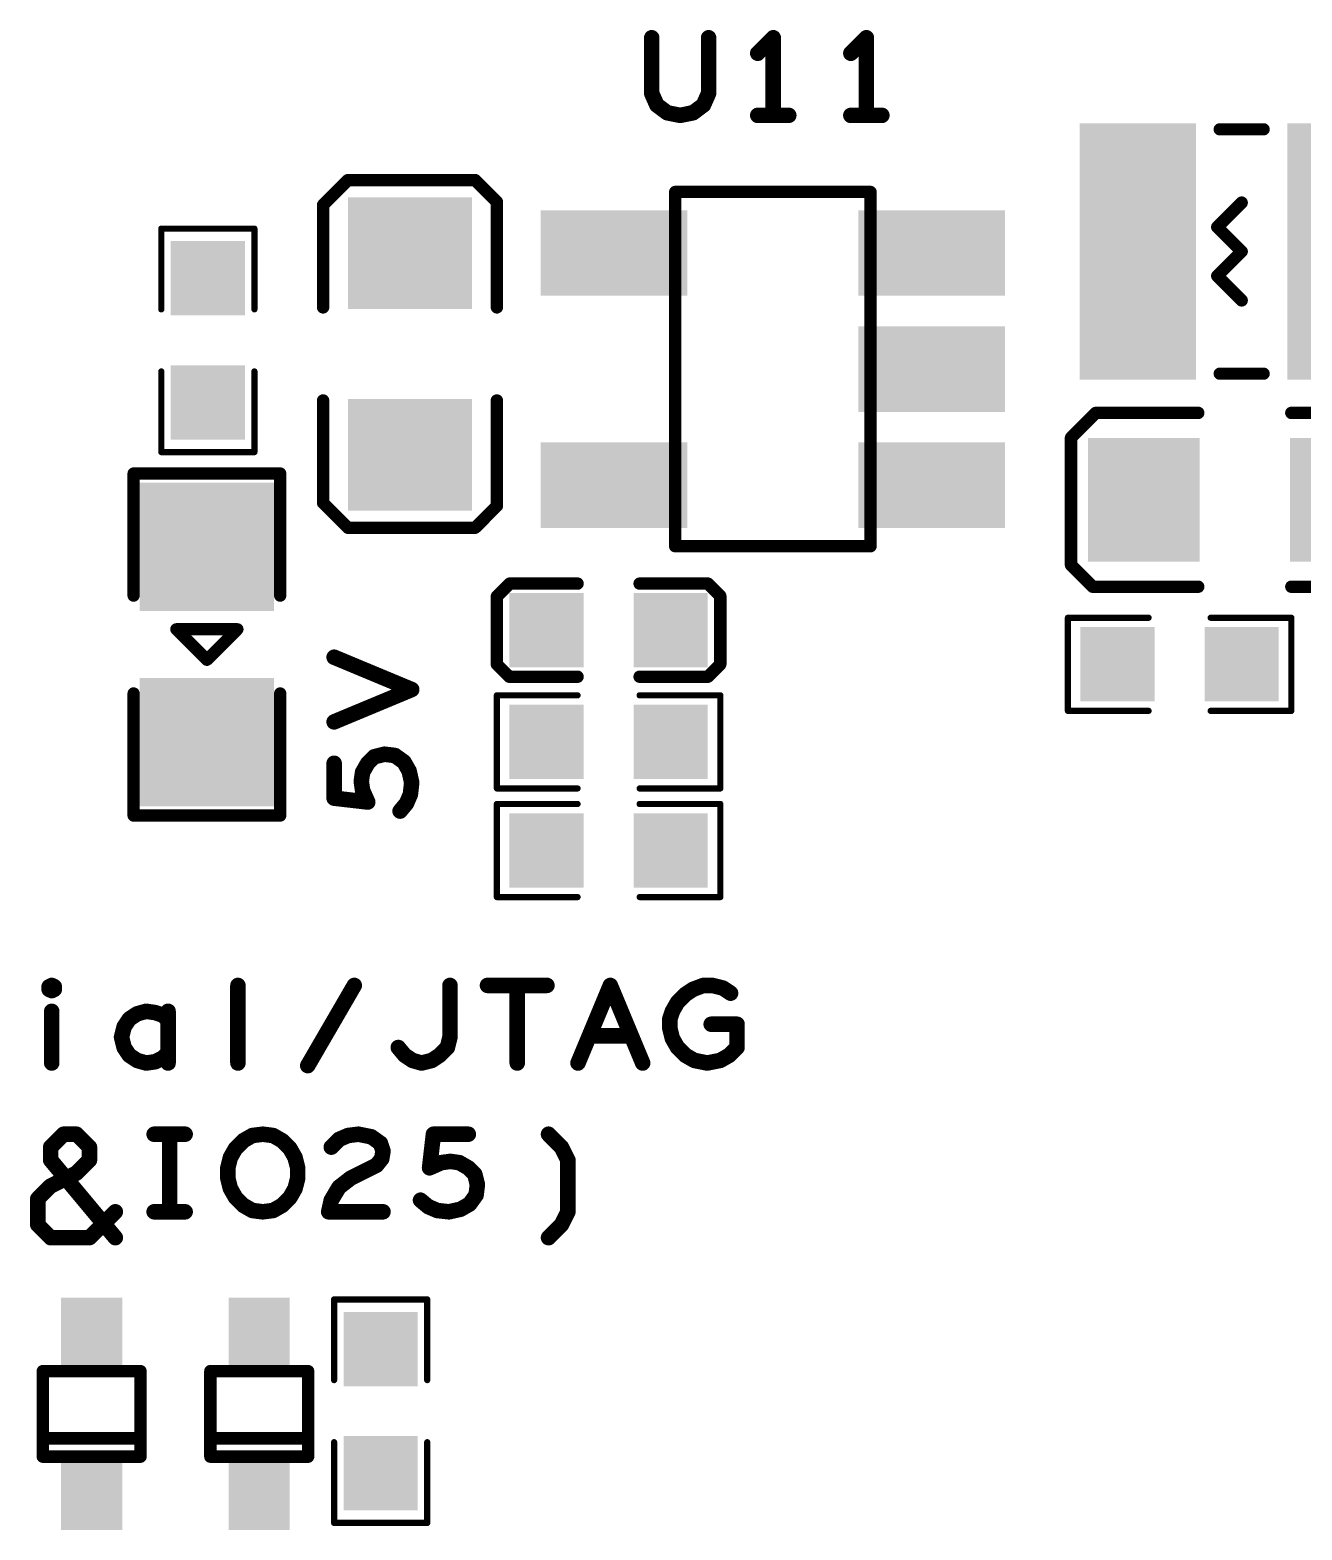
# Model space of a CAD drawing. Extents: x -11 to 101, y 2 to 100.
# Drawn here: x 40.77 to 51.18, y 18.53 to 30.81 of the extents above; entities that cross this region are included whole.
import ezdxf

# ---------------------------------------------------------------- set-up
doc = ezdxf.new("R2010")
doc.units = 0
doc.layers.get('0').update_dxf_attribs({"linetype": 'CONTINUOUS'})
doc.layers.add('SILK_TOP_ART', color=251, linetype='CONTINUOUS')
doc.layers.add('SOLDER_TOP_ART', color=18, linetype='CONTINUOUS')

# ---------------------------------------------------------------- blocks, each defined once
blk = doc.blocks.new('ROUND_309')
at = {"const_width": 0.05}
blk.add_lwpolyline([(-0.025, 0, 1), (0.025, 0, 1)], format="xyb", close=True, dxfattribs=at)
blk = doc.blocks.new('ROUND_219')
at = {"const_width": 0.0508}
blk.add_lwpolyline([(-0.0254, 0, 1), (0.0254, 0, 1)], format="xyb", close=True, dxfattribs=at)
blk = doc.blocks.new('ROUND_165')
at = {"const_width": 0.0635}
blk.add_lwpolyline([(-0.03175, 0, 1), (0.03175, 0, 1)], format="xyb", close=True, dxfattribs=at)
blk = doc.blocks.new('ROUND_321')
at = {"const_width": 0.0254}
blk.add_lwpolyline([(-0.0127, 0, 1), (0.0127, 0, 1)], format="xyb", close=True, dxfattribs=at)
blk = doc.blocks.new('RECTANGLE_356')
blk.add_solid([(0.475, 1.05), (0.475, -1.05), (-0.475, 1.05), (-0.475, -1.05)])
blk = doc.blocks.new('RECTANGLE_363')
blk.add_solid([(0.55, 0.525), (0.55, -0.525), (-0.55, 0.525), (-0.55, -0.525)])
blk = doc.blocks.new('SQUARE_333')
blk.add_solid([(0.304, 0.304), (0.304, -0.304), (-0.304, 0.304), (-0.304, -0.304)])
blk = doc.blocks.new('RECTANGLE_332')
blk.add_solid([(0.4564, 0.5072), (0.4564, -0.5072), (-0.4564, 0.5072), (-0.4564, -0.5072)])
blk = doc.blocks.new('RECTANGLE_331')
blk.add_solid([(0.5072, 0.4564), (0.5072, -0.4564), (-0.5072, 0.4564), (-0.5072, -0.4564)])
blk = doc.blocks.new('RECTANGLE_352')
blk.add_solid([(0.6, 0.35), (0.6, -0.35), (-0.6, 0.35), (-0.6, -0.35)])
blk = doc.blocks.new('RECTANGLE_374')
blk.add_solid([(0.25, 0.29), (0.25, -0.29), (-0.25, 0.29), (-0.25, -0.29)])

msp = doc.modelspace()

# ---------------------------------------------------------------- linework, layer by layer
at = {"layer": 'SILK_TOP_ART'}
for points, const_width in [([(45.8555, 30.7467), (45.8555, 30.2916)], 0.127), ([(46.3211, 30.2916), (46.3211, 30.7467)], 0.127), ([(46.8503, 30.7467), (46.7233, 30.6197)], 0.127), ([(46.8503, 30.1117), (46.8503, 30.7467)], 0.127), ([(47.6123, 30.7467), (47.4853, 30.6197)], 0.127), ([(47.6123, 30.1117), (47.6123, 30.7467)], 0.127), ([(45.8555, 30.2916), (45.8978, 30.1963)], 0.127), ([(46.2788, 30.1963), (46.3211, 30.2916)], 0.127), ([(45.8978, 30.1963), (45.9825, 30.1329)], 0.127), ([(46.1941, 30.1329), (46.2788, 30.1963)], 0.127), ([(45.9825, 30.1329), (46.0883, 30.1117)], 0.127), ([(46.0883, 30.1117), (46.1941, 30.1329)], 0.127), ([(46.7233, 30.1117), (46.9773, 30.1117)], 0.127), ([(47.4853, 30.1117), (47.7393, 30.1117)], 0.127), ([(50.5042, 29.9974), (50.8642, 29.9974)], 0.1), ([(43.369, 29.5816), (43.1658, 29.3784)], 0.1016), ([(44.4104, 29.5816), (43.369, 29.5816)], 0.1016), ([(44.5882, 29.4038), (44.4104, 29.5816)], 0.1016), ([(46.0471, 26.5852), (46.0471, 29.4852)], 0.1), ([(46.0471, 29.4852), (47.6471, 29.4852)], 0.1), ([(47.6471, 29.4852), (47.6471, 26.5852)], 0.1), ([(43.1658, 29.3784), (43.1658, 28.5402)], 0.1016), ([(44.5882, 28.5402), (44.5882, 29.4038)], 0.1016), ([(50.6842, 29.3974), (50.4843, 29.1973)], 0.1016), ([(50.4843, 29.1973), (50.6842, 28.9974)], 0.1016), ([(41.8418, 29.1846), (42.6038, 29.1846)], 0.0508), ([(41.8418, 28.5242), (41.8418, 29.1846)], 0.0508), ([(42.6038, 29.1846), (42.6038, 28.5242)], 0.0508), ([(50.6842, 28.9974), (50.4843, 28.7975)], 0.1016), ([(50.4843, 28.7975), (50.6842, 28.5974)], 0.1016), ([(41.8418, 28.0162), (41.8418, 27.3558)], 0.0508), ([(42.6038, 27.3558), (42.6038, 28.0162)], 0.0508), ([(50.5042, 27.9974), (50.8642, 27.9974)], 0.1), ([(43.1658, 26.94), (43.1658, 27.7782)], 0.1016), ([(44.5882, 27.7782), (44.5882, 26.9146)], 0.1016), ([(49.2872, 27.4734), (49.4904, 27.6766)], 0.1016), ([(49.4904, 27.6766), (50.3286, 27.6766)], 0.1016), ([(51.9288, 27.6766), (51.0906, 27.6766)], 0.1016), ([(49.2872, 26.432), (49.2872, 27.4734)], 0.1016), ([(41.8418, 27.3558), (42.6038, 27.3558)], 0.0508), ([(41.6148, 26.181), (41.6148, 27.181)], 0.1), ([(41.6148, 27.181), (42.8148, 27.181)], 0.1), ([(42.8148, 27.181), (42.8148, 26.181)], 0.1), ([(43.369, 26.7368), (43.1658, 26.94)], 0.1016), ([(44.5882, 26.9146), (44.4104, 26.7368)], 0.1016), ([(44.4104, 26.7368), (43.369, 26.7368)], 0.1016), ([(47.6471, 26.5852), (46.0471, 26.5852)], 0.1), ([(49.465, 26.2542), (49.2872, 26.432)], 0.1016), ([(44.5882, 26.1747), (44.6931, 26.2796)], 0.1016), ([(44.6931, 26.2796), (45.2486, 26.2796)], 0.1016), ([(46.3154, 26.2796), (45.7566, 26.2796)], 0.1016), ([(46.417, 26.178), (46.3154, 26.2796)], 0.1016), ([(50.3286, 26.2542), (49.465, 26.2542)], 0.1016), ([(51.0906, 26.2542), (51.9542, 26.2542)], 0.1016), ([(44.5882, 25.6189), (44.5882, 26.1747)], 0.1016), ([(46.417, 25.6192), (46.417, 26.178)], 0.1016), ([(49.2618, 26.0002), (49.9222, 26.0002)], 0.0508), ([(49.2618, 25.2382), (49.2618, 26.0002)], 0.0508), ([(51.0906, 26.0002), (50.4302, 26.0002)], 0.0508), ([(51.0906, 25.2382), (51.0906, 26.0002)], 0.0508), ([(41.9648, 25.906), (42.4648, 25.906)], 0.1), ([(42.2148, 25.656), (41.9648, 25.906)], 0.1), ([(42.4648, 25.906), (42.2148, 25.656)], 0.1), ([(43.8912, 25.4127), (43.2562, 25.6773)], 0.127), ([(44.6898, 25.5176), (44.5882, 25.6189)], 0.1016), ([(46.3154, 25.5176), (46.417, 25.6192)], 0.1016), ([(45.2486, 25.5176), (44.6898, 25.5176)], 0.1016), ([(45.7566, 25.5176), (46.3154, 25.5176)], 0.1016), ([(41.6148, 25.381), (41.6148, 24.381)], 0.1), ([(42.8148, 24.381), (42.8148, 25.381)], 0.1), ([(43.2562, 25.1481), (43.8912, 25.4127)], 0.127), ([(44.5882, 25.3652), (45.2486, 25.3652)], 0.0508), ([(44.5882, 24.6032), (44.5882, 25.3652)], 0.0508), ([(46.417, 25.3652), (45.7566, 25.3652)], 0.0508), ([(46.417, 24.6032), (46.417, 25.3652)], 0.0508), ([(49.9222, 25.2382), (49.2618, 25.2382)], 0.0508), ([(50.4302, 25.2382), (51.0906, 25.2382)], 0.0508), ([(43.5843, 24.8624), (43.5314, 24.8094)], 0.127), ([(43.669, 24.8835), (43.5843, 24.8624)], 0.127), ([(43.7536, 24.873), (43.669, 24.8835)], 0.127), ([(43.8277, 24.82), (43.7536, 24.873)], 0.127), ([(43.2562, 24.5237), (43.2562, 24.8094)], 0.127), ([(43.489, 24.7354), (43.4785, 24.6613)], 0.127), ([(43.5314, 24.8094), (43.489, 24.7354)], 0.127), ([(43.87, 24.746), (43.8277, 24.82)], 0.127), ([(43.8912, 24.6507), (43.87, 24.746)], 0.127), ([(43.4785, 24.6613), (43.489, 24.5872)], 0.127), ([(43.8806, 24.5554), (43.8912, 24.6507)], 0.127), ([(43.5314, 24.492), (43.2562, 24.5237)], 0.127), ([(43.489, 24.5872), (43.5314, 24.492)], 0.127), ([(43.8489, 24.4814), (43.8806, 24.5554)], 0.127), ([(45.2486, 24.6032), (44.5882, 24.6032)], 0.0508), ([(45.7566, 24.6032), (46.417, 24.6032)], 0.0508), ([(41.6148, 24.381), (42.8148, 24.381)], 0.1), ([(43.796, 24.4179), (43.8489, 24.4814)], 0.127), ([(44.5882, 24.4762), (44.5882, 23.7142)], 0.0508), ([(45.2486, 24.4762), (44.5882, 24.4762)], 0.0508), ([(45.7566, 24.4762), (46.417, 24.4762)], 0.0508), ([(46.417, 24.4762), (46.417, 23.7142)], 0.0508), ([(44.5882, 23.7142), (45.2486, 23.7142)], 0.0508), ([(46.417, 23.7142), (45.7566, 23.7142)], 0.0508), ([(40.9236, 22.9806), (40.9448, 22.9912)], 0.127), ([(40.9236, 22.9594), (40.9236, 22.9806)], 0.127), ([(40.9448, 22.9489), (40.9236, 22.9594)], 0.127), ([(40.9448, 22.9912), (40.966, 22.9806)], 0.127), ([(40.966, 22.9594), (40.9448, 22.9489)], 0.127), ([(40.966, 22.9806), (40.966, 22.9594)], 0.127), ([(42.4688, 22.3562), (42.4688, 22.9912)], 0.127), ([(43.0403, 22.335), (43.4213, 22.9912)], 0.127), ([(44.2045, 22.5679), (44.2045, 22.9912)], 0.127), ([(44.5114, 22.9912), (44.9982, 22.9912)], 0.127), ([(44.7548, 22.9912), (44.7548, 22.3562)], 0.127), ([(45.2522, 22.3562), (45.5168, 22.9912)], 0.127), ([(45.5168, 22.9912), (45.7814, 22.3562)], 0.127), ([(46.0671, 22.8536), (46.1306, 22.9171)], 0.127), ([(46.1306, 22.9171), (46.1941, 22.9594)], 0.127), ([(46.1941, 22.9594), (46.2788, 22.9912)], 0.127), ([(46.2788, 22.9912), (46.3529, 22.9912)], 0.127), ([(46.3529, 22.9912), (46.4375, 22.97)], 0.127), ([(46.4375, 22.97), (46.5011, 22.9277)], 0.127), ([(40.9448, 22.7795), (40.9448, 22.3562)], 0.127), ([(41.7174, 22.7795), (41.6433, 22.7584)], 0.127), ([(41.7915, 22.7689), (41.7174, 22.7795)], 0.127), ([(41.8973, 22.3562), (41.8973, 22.7795)], 0.127), ([(46.0036, 22.716), (46.0248, 22.7795)], 0.127), ([(46.0248, 22.7795), (46.0671, 22.8536)], 0.127), ([(41.5375, 22.6525), (41.5163, 22.5679)], 0.127), ([(41.5798, 22.716), (41.5375, 22.6525)], 0.127), ([(41.6433, 22.7584), (41.5798, 22.716)], 0.127), ([(41.855, 22.7478), (41.7915, 22.7689)], 0.127), ([(41.8973, 22.7055), (41.855, 22.7478)], 0.127), ([(46.0036, 22.6419), (46.0036, 22.716)], 0.127), ([(46.3423, 22.6737), (46.554, 22.6737)], 0.127), ([(46.554, 22.6737), (46.554, 22.4832)], 0.127), ([(41.5163, 22.5679), (41.5375, 22.4832)], 0.127), ([(44.1833, 22.4832), (44.2045, 22.5679)], 0.127), ([(45.6861, 22.5784), (45.3475, 22.5784)], 0.127), ([(46.0248, 22.5573), (46.0036, 22.6419)], 0.127), ([(46.0671, 22.4832), (46.0248, 22.5573)], 0.127), ([(41.5375, 22.4832), (41.5798, 22.4197)], 0.127), ([(41.5798, 22.4197), (41.6433, 22.3774)], 0.127), ([(41.855, 22.3985), (41.8973, 22.4408)], 0.127), ([(43.7811, 22.4832), (43.8341, 22.4197)], 0.127), ([(43.8341, 22.4197), (43.8975, 22.3774)], 0.127), ([(44.0563, 22.3774), (44.1198, 22.4197)], 0.127), ([(44.1198, 22.4197), (44.1833, 22.4832)], 0.127), ([(46.1306, 22.4197), (46.0671, 22.4832)], 0.127), ([(46.2047, 22.3774), (46.1306, 22.4197)], 0.127), ([(46.4905, 22.4197), (46.4164, 22.3774)], 0.127), ([(46.554, 22.4832), (46.4905, 22.4197)], 0.127), ([(41.6433, 22.3774), (41.7174, 22.3562)], 0.127), ([(41.7174, 22.3562), (41.7915, 22.3668)], 0.127), ([(41.7915, 22.3668), (41.855, 22.3985)], 0.127), ([(43.8975, 22.3774), (43.9716, 22.3562)], 0.127), ([(43.9716, 22.3562), (44.0563, 22.3774)], 0.127), ([(46.3106, 22.3562), (46.2047, 22.3774)], 0.127), ([(46.4164, 22.3774), (46.3106, 22.3562)], 0.127), ([(40.9363, 21.6678), (41.0422, 21.7736)], 0.127), ([(40.9363, 21.5619), (40.9363, 21.6678)], 0.127), ([(41.0422, 21.7736), (41.148, 21.7736)], 0.127), ([(41.148, 21.7736), (41.2538, 21.6678)], 0.127), ([(41.2538, 21.6678), (41.2538, 21.5619)], 0.127), ([(41.783, 21.7736), (42.037, 21.7736)], 0.127), ([(41.91, 21.7736), (41.91, 21.1386)], 0.127), ([(42.4497, 21.6572), (42.5133, 21.7207)], 0.127), ([(42.5133, 21.7207), (42.5873, 21.763)], 0.127), ([(42.5873, 21.763), (42.672, 21.7736)], 0.127), ([(42.672, 21.7736), (42.7567, 21.763)], 0.127), ([(42.7567, 21.763), (42.8307, 21.7207)], 0.127), ([(42.8307, 21.7207), (42.8943, 21.6572)], 0.127), ([(43.2329, 21.6678), (43.2964, 21.7313)], 0.127), ([(43.2964, 21.7313), (43.3705, 21.763)], 0.127), ([(43.3705, 21.763), (43.4552, 21.7736)], 0.127), ([(43.4552, 21.7736), (43.561, 21.7524)], 0.127), ([(43.561, 21.7524), (43.6351, 21.6995)], 0.127), ([(43.6351, 21.6995), (43.6563, 21.636)], 0.127), ([(44.0373, 21.4984), (44.069, 21.7736)], 0.127), ([(44.069, 21.7736), (44.3547, 21.7736)], 0.127), ([(45.1167, 21.6678), (45.0109, 21.7736)], 0.127), ([(45.1697, 21.5619), (45.1167, 21.6678)], 0.127), ([(41.4655, 20.9269), (40.9363, 21.5619)], 0.127), ([(41.2538, 21.5619), (41.148, 21.4561)], 0.127), ([(42.3862, 21.4984), (42.4074, 21.5831)], 0.127), ([(42.4074, 21.5831), (42.4497, 21.6572)], 0.127), ([(42.8943, 21.6572), (42.9366, 21.5831)], 0.127), ([(42.9366, 21.5831), (42.9578, 21.4984)], 0.127), ([(43.6457, 21.5725), (43.6033, 21.5196)], 0.127), ([(43.6563, 21.636), (43.6457, 21.5725)], 0.127), ([(44.2066, 21.5513), (44.1325, 21.5408)], 0.127), ([(44.2807, 21.5408), (44.2066, 21.5513)], 0.127), ([(45.1697, 21.1386), (45.1697, 21.5619)], 0.127), ([(41.148, 21.4561), (40.9363, 21.3503)], 0.127), ([(42.3862, 21.4138), (42.3862, 21.4984)], 0.127), ([(42.9578, 21.4984), (42.9578, 21.4138)], 0.127), ([(43.6033, 21.5196), (43.3917, 21.4138)], 0.127), ([(44.1325, 21.5408), (44.0373, 21.4984)], 0.127), ([(44.3547, 21.4984), (44.2807, 21.5408)], 0.127), ([(44.4077, 21.4455), (44.3547, 21.4984)], 0.127), ([(44.4288, 21.3608), (44.4077, 21.4455)], 0.127), ([(40.9363, 21.3503), (40.8305, 21.2444)], 0.127), ([(42.4074, 21.3291), (42.3862, 21.4138)], 0.127), ([(42.4497, 21.255), (42.4074, 21.3291)], 0.127), ([(42.9366, 21.3291), (42.8943, 21.255)], 0.127), ([(42.9578, 21.4138), (42.9366, 21.3291)], 0.127), ([(43.2964, 21.3397), (43.2329, 21.2338)], 0.127), ([(43.3917, 21.4138), (43.2964, 21.3397)], 0.127), ([(44.4183, 21.2762), (44.4288, 21.3608)], 0.127), ([(40.8305, 21.2444), (40.8305, 21.0328)], 0.127), ([(42.5133, 21.1915), (42.4497, 21.255)], 0.127), ([(42.5873, 21.1492), (42.5133, 21.1915)], 0.127), ([(42.8307, 21.1915), (42.7567, 21.1492)], 0.127), ([(42.8943, 21.255), (42.8307, 21.1915)], 0.127), ([(43.2329, 21.2338), (43.2117, 21.1386)], 0.127), ([(43.9632, 21.2338), (44.0267, 21.1809)], 0.127), ([(44.0267, 21.1809), (44.1007, 21.1492)], 0.127), ([(44.2913, 21.1598), (44.3653, 21.2021)], 0.127), ([(44.3653, 21.2021), (44.4183, 21.2762)], 0.127), ([(41.2538, 20.9269), (41.4655, 21.1386)], 0.127), ([(41.783, 21.1386), (42.037, 21.1386)], 0.127), ([(42.672, 21.1386), (42.5873, 21.1492)], 0.127), ([(42.7567, 21.1492), (42.672, 21.1386)], 0.127), ([(43.2117, 21.1386), (43.6563, 21.1386)], 0.127), ([(44.1007, 21.1492), (44.196, 21.1386)], 0.127), ([(44.196, 21.1386), (44.2913, 21.1598)], 0.127), ([(45.1167, 21.0328), (45.1697, 21.1386)], 0.127), ([(40.8305, 21.0328), (40.9363, 20.9269)], 0.127), ([(45.0109, 20.9269), (45.1167, 21.0328)], 0.127), ([(40.9363, 20.9269), (41.2538, 20.9269)], 0.127), ([(43.2562, 20.4216), (43.2562, 19.7612)], 0.0508), ([(44.0182, 20.4216), (43.2562, 20.4216)], 0.0508), ([(44.0182, 19.7612), (44.0182, 20.4216)], 0.0508), ([(40.8716, 19.1346), (40.8716, 19.8346)], 0.1016), ([(40.8716, 19.8346), (41.6716, 19.8346)], 0.1016), ([(41.6716, 19.8346), (41.6716, 19.1346)], 0.1016), ([(42.2432, 19.1346), (42.2432, 19.8346)], 0.1016), ([(42.2432, 19.8346), (43.0432, 19.8346)], 0.1016), ([(43.0432, 19.8346), (43.0432, 19.1346)], 0.1016), ([(41.6716, 19.2846), (40.8716, 19.2846)], 0.1016), ([(43.0432, 19.2846), (42.2432, 19.2846)], 0.1016), ([(43.2562, 18.5928), (43.2562, 19.2532)], 0.0508), ([(44.0182, 19.2532), (44.0182, 18.5928)], 0.0508), ([(41.6716, 19.1346), (40.8716, 19.1346)], 0.1016), ([(43.0432, 19.1346), (42.2432, 19.1346)], 0.1016), ([(44.0182, 18.5928), (43.2562, 18.5928)], 0.0508)]:
    msp.add_lwpolyline(points, dxfattribs=dict(at, const_width=const_width))

# ---------------------------------------------------------------- block references
for name, p in [('ROUND_165', (45.8555, 30.7467)), ('ROUND_165', (46.3211, 30.7467)), ('ROUND_165', (46.8503, 30.7467)), ('ROUND_165', (47.6123, 30.7467)), ('ROUND_165', (46.7233, 30.6197)), ('ROUND_165', (47.4853, 30.6197)), ('ROUND_165', (45.8555, 30.2916)), ('ROUND_165', (46.3211, 30.2916)), ('ROUND_165', (45.8978, 30.1963)), ('ROUND_165', (46.2788, 30.1963)), ('ROUND_165', (45.9825, 30.1329)), ('ROUND_165', (46.0883, 30.1117)), ('ROUND_165', (46.1941, 30.1329)), ('ROUND_165', (46.7233, 30.1117)), ('ROUND_165', (46.8503, 30.1117)), ('ROUND_165', (46.9773, 30.1117)), ('ROUND_165', (47.4853, 30.1117)), ('ROUND_165', (47.6123, 30.1117)), ('ROUND_165', (47.7393, 30.1117)), ('ROUND_309', (50.5042, 29.9974)), ('ROUND_309', (50.8642, 29.9974)), ('ROUND_219', (43.369, 29.5816)), ('ROUND_219', (43.369, 29.5816)), ('ROUND_219', (44.4104, 29.5816)), ('ROUND_219', (44.4104, 29.5816)), ('ROUND_309', (46.0471, 29.4852)), ('ROUND_309', (47.6471, 29.4852)), ('ROUND_309', (47.6471, 29.4852)), ('ROUND_219', (43.1658, 29.3784)), ('ROUND_219', (43.1658, 29.3784)), ('ROUND_219', (44.5882, 29.4038)), ('ROUND_219', (44.5882, 29.4038)), ('ROUND_219', (50.6842, 29.3974)), ('ROUND_219', (50.4843, 29.1973)), ('ROUND_219', (50.4843, 29.1973)), ('ROUND_321', (41.8418, 29.1846)), ('ROUND_321', (41.8418, 29.1846)), ('ROUND_321', (42.6038, 29.1846)), ('ROUND_321', (42.6038, 29.1846)), ('ROUND_219', (50.6842, 28.9974)), ('ROUND_219', (50.6842, 28.9974)), ('ROUND_219', (50.4843, 28.7975)), ('ROUND_219', (50.4843, 28.7975)), ('ROUND_219', (50.6842, 28.5974)), ('ROUND_321', (41.8418, 28.5242)), ('ROUND_321', (42.6038, 28.5242)), ('ROUND_219', (43.1658, 28.5402)), ('ROUND_219', (44.5882, 28.5402)), ('ROUND_321', (41.8418, 28.0162)), ('ROUND_321', (42.6038, 28.0162)), ('ROUND_309', (50.5042, 27.9974)), ('ROUND_309', (50.8642, 27.9974)), ('ROUND_219', (43.1658, 27.7782)), ('ROUND_219', (44.5882, 27.7782)), ('ROUND_219', (49.4904, 27.6766)), ('ROUND_219', (49.4904, 27.6766)), ('ROUND_219', (50.3286, 27.6766)), ('ROUND_219', (51.0906, 27.6766)), ('ROUND_219', (49.2872, 27.4734)), ('ROUND_219', (49.2872, 27.4734)), ('ROUND_321', (41.8418, 27.3558)), ('ROUND_321', (41.8418, 27.3558)), ('ROUND_321', (42.6038, 27.3558)), ('ROUND_321', (42.6038, 27.3558)), ('ROUND_309', (41.6148, 27.181)), ('ROUND_309', (42.8148, 27.181)), ('ROUND_219', (43.1658, 26.94)), ('ROUND_219', (43.1658, 26.94)), ('ROUND_219', (44.5882, 26.9146)), ('ROUND_219', (44.5882, 26.9146)), ('ROUND_219', (43.369, 26.7368)), ('ROUND_219', (43.369, 26.7368)), ('ROUND_219', (44.4104, 26.7368)), ('ROUND_219', (44.4104, 26.7368)), ('ROUND_309', (46.0471, 26.5852)), ('ROUND_309', (47.6471, 26.5852)), ('ROUND_219', (49.2872, 26.432)), ('ROUND_219', (49.2872, 26.432)), ('ROUND_219', (44.6931, 26.2796)), ('ROUND_219', (44.6931, 26.2796)), ('ROUND_219', (45.2486, 26.2796)), ('ROUND_219', (45.7566, 26.2796)), ('ROUND_219', (46.3154, 26.2796)), ('ROUND_219', (46.3154, 26.2796)), ('ROUND_219', (49.465, 26.2542)), ('ROUND_219', (49.465, 26.2542)), ('ROUND_219', (50.3286, 26.2542)), ('ROUND_219', (51.0906, 26.2542)), ('ROUND_309', (41.6148, 26.181)), ('ROUND_309', (42.8148, 26.181)), ('ROUND_219', (44.5882, 26.1747)), ('ROUND_219', (44.5882, 26.1747)), ('ROUND_219', (46.417, 26.178)), ('ROUND_219', (46.417, 26.178)), ('ROUND_321', (49.2618, 26.0002)), ('ROUND_321', (49.2618, 26.0002)), ('ROUND_321', (49.9222, 26.0002)), ('ROUND_321', (50.4302, 26.0002)), ('ROUND_321', (51.0906, 26.0002)), ('ROUND_321', (51.0906, 26.0002)), ('ROUND_309', (41.9648, 25.906)), ('ROUND_309', (41.9648, 25.906)), ('ROUND_309', (42.4648, 25.906)), ('ROUND_309', (42.2148, 25.656)), ('ROUND_165', (43.2562, 25.6773)), ('ROUND_219', (44.5882, 25.6189)), ('ROUND_219', (44.5882, 25.6189)), ('ROUND_219', (46.417, 25.6192)), ('ROUND_219', (46.417, 25.6192)), ('ROUND_219', (44.6898, 25.5176)), ('ROUND_219', (44.6898, 25.5176)), ('ROUND_219', (45.2486, 25.5176)), ('ROUND_219', (45.7566, 25.5176)), ('ROUND_219', (46.3154, 25.5176)), ('ROUND_219', (46.3154, 25.5176)), ('ROUND_309', (41.6148, 25.381)), ('ROUND_309', (42.8148, 25.381)), ('ROUND_165', (43.8912, 25.4127)), ('ROUND_321', (44.5882, 25.3652)), ('ROUND_321', (44.5882, 25.3652)), ('ROUND_321', (45.2486, 25.3652)), ('ROUND_321', (45.7566, 25.3652)), ('ROUND_321', (46.417, 25.3652)), ('ROUND_321', (46.417, 25.3652)), ('ROUND_165', (43.2562, 25.1481)), ('ROUND_321', (49.2618, 25.2382)), ('ROUND_321', (49.2618, 25.2382)), ('ROUND_321', (49.9222, 25.2382)), ('ROUND_321', (50.4302, 25.2382)), ('ROUND_321', (51.0906, 25.2382)), ('ROUND_321', (51.0906, 25.2382)), ('ROUND_165', (43.5843, 24.8624)), ('ROUND_165', (43.669, 24.8835)), ('ROUND_165', (43.7536, 24.873)), ('ROUND_165', (43.2562, 24.8094)), ('ROUND_165', (43.489, 24.7354)), ('ROUND_165', (43.5314, 24.8094)), ('ROUND_165', (43.8277, 24.82)), ('ROUND_165', (43.87, 24.746)), ('ROUND_165', (43.4785, 24.6613)), ('ROUND_165', (43.8912, 24.6507)), ('ROUND_165', (43.2562, 24.5237)), ('ROUND_165', (43.489, 24.5872)), ('ROUND_165', (43.5314, 24.492)), ('ROUND_165', (43.8806, 24.5554)), ('ROUND_321', (44.5882, 24.6032)), ('ROUND_321', (44.5882, 24.6032)), ('ROUND_321', (45.2486, 24.6032)), ('ROUND_321', (45.7566, 24.6032)), ('ROUND_321', (46.417, 24.6032)), ('ROUND_321', (46.417, 24.6032)), ('ROUND_309', (41.6148, 24.381)), ('ROUND_309', (42.8148, 24.381)), ('ROUND_165', (43.796, 24.4179)), ('ROUND_165', (43.8489, 24.4814)), ('ROUND_321', (44.5882, 24.4762)), ('ROUND_321', (44.5882, 24.4762)), ('ROUND_321', (45.2486, 24.4762)), ('ROUND_321', (45.7566, 24.4762)), ('ROUND_321', (46.417, 24.4762)), ('ROUND_321', (46.417, 24.4762)), ('ROUND_321', (44.5882, 23.7142)), ('ROUND_321', (44.5882, 23.7142)), ('ROUND_321', (45.2486, 23.7142)), ('ROUND_321', (45.7566, 23.7142)), ('ROUND_321', (46.417, 23.7142)), ('ROUND_321', (46.417, 23.7142)), ('ROUND_165', (40.9236, 22.9806)), ('ROUND_165', (40.9236, 22.9594)), ('ROUND_165', (40.9448, 22.9912)), ('ROUND_165', (40.9448, 22.9489)), ('ROUND_165', (40.9448, 22.9489)), ('ROUND_165', (40.966, 22.9806)), ('ROUND_165', (40.966, 22.9594)), ('ROUND_165', (42.4688, 22.9912)), ('ROUND_165', (43.4213, 22.9912)), ('ROUND_165', (44.2045, 22.9912)), ('ROUND_165', (44.5114, 22.9912)), ('ROUND_165', (44.7548, 22.9912)), ('ROUND_165', (44.9982, 22.9912)), ('ROUND_165', (45.5168, 22.9912)), ('ROUND_165', (46.1306, 22.9171)), ('ROUND_165', (46.1941, 22.9594)), ('ROUND_165', (46.2788, 22.9912)), ('ROUND_165', (46.3529, 22.9912)), ('ROUND_165', (46.4375, 22.97)), ('ROUND_165', (46.5011, 22.9277)), ('ROUND_165', (40.9448, 22.7795)), ('ROUND_165', (41.7174, 22.7795)), ('ROUND_165', (41.8973, 22.7795)), ('ROUND_165', (46.0248, 22.7795)), ('ROUND_165', (46.0671, 22.8536)), ('ROUND_165', (41.5375, 22.6525)), ('ROUND_165', (41.5798, 22.716)), ('ROUND_165', (41.6433, 22.7584)), ('ROUND_165', (41.7915, 22.7689)), ('ROUND_165', (41.855, 22.7478)), ('ROUND_165', (41.8973, 22.7055)), ('ROUND_165', (46.0036, 22.716)), ('ROUND_165', (46.3423, 22.6737)), ('ROUND_165', (46.554, 22.6737)), ('ROUND_165', (41.5163, 22.5679)), ('ROUND_165', (44.2045, 22.5679)), ('ROUND_165', (45.3475, 22.5784)), ('ROUND_165', (45.6861, 22.5784)), ('ROUND_165', (46.0036, 22.6419)), ('ROUND_165', (46.0248, 22.5573)), ('ROUND_165', (41.5375, 22.4832)), ('ROUND_165', (41.5798, 22.4197)), ('ROUND_165', (41.8973, 22.4408)), ('ROUND_165', (43.7811, 22.4832)), ('ROUND_165', (43.8341, 22.4197)), ('ROUND_165', (44.1198, 22.4197)), ('ROUND_165', (44.1833, 22.4832)), ('ROUND_165', (46.0671, 22.4832)), ('ROUND_165', (46.1306, 22.4197)), ('ROUND_165', (46.4905, 22.4197)), ('ROUND_165', (46.554, 22.4832)), ('ROUND_165', (40.9448, 22.3562)), ('ROUND_165', (41.6433, 22.3774)), ('ROUND_165', (41.7174, 22.3562)), ('ROUND_165', (41.7915, 22.3668)), ('ROUND_165', (41.855, 22.3985)), ('ROUND_165', (41.8973, 22.3562)), ('ROUND_165', (42.4688, 22.3562)), ('ROUND_165', (43.0403, 22.335)), ('ROUND_165', (43.8975, 22.3774)), ('ROUND_165', (43.9716, 22.3562)), ('ROUND_165', (44.0563, 22.3774)), ('ROUND_165', (44.7548, 22.3562)), ('ROUND_165', (45.2522, 22.3562)), ('ROUND_165', (45.7814, 22.3562)), ('ROUND_165', (46.2047, 22.3774)), ('ROUND_165', (46.3106, 22.3562)), ('ROUND_165', (46.4164, 22.3774)), ('ROUND_165', (40.9363, 21.6678)), ('ROUND_165', (41.0422, 21.7736)), ('ROUND_165', (41.148, 21.7736)), ('ROUND_165', (41.2538, 21.6678)), ('ROUND_165', (41.783, 21.7736)), ('ROUND_165', (41.91, 21.7736)), ('ROUND_165', (42.037, 21.7736)), ('ROUND_165', (42.5133, 21.7207)), ('ROUND_165', (42.5873, 21.763)), ('ROUND_165', (42.672, 21.7736)), ('ROUND_165', (42.7567, 21.763)), ('ROUND_165', (42.8307, 21.7207)), ('ROUND_165', (43.2329, 21.6678)), ('ROUND_165', (43.2964, 21.7313)), ('ROUND_165', (43.3705, 21.763)), ('ROUND_165', (43.4552, 21.7736)), ('ROUND_165', (43.561, 21.7524)), ('ROUND_165', (43.6351, 21.6995)), ('ROUND_165', (44.069, 21.7736)), ('ROUND_165', (44.3547, 21.7736)), ('ROUND_165', (45.0109, 21.7736)), ('ROUND_165', (45.1167, 21.6678)), ('ROUND_165', (40.9363, 21.5619)), ('ROUND_165', (41.2538, 21.5619)), ('ROUND_165', (42.4074, 21.5831)), ('ROUND_165', (42.4497, 21.6572)), ('ROUND_165', (42.8943, 21.6572)), ('ROUND_165', (42.9366, 21.5831)), ('ROUND_165', (43.6457, 21.5725)), ('ROUND_165', (43.6563, 21.636)), ('ROUND_165', (44.2066, 21.5513)), ('ROUND_165', (45.1697, 21.5619)), ('ROUND_165', (41.148, 21.4561)), ('ROUND_165', (42.3862, 21.4984)), ('ROUND_165', (42.9578, 21.4984)), ('ROUND_165', (43.6033, 21.5196)), ('ROUND_165', (44.0373, 21.4984)), ('ROUND_165', (44.1325, 21.5408)), ('ROUND_165', (44.2807, 21.5408)), ('ROUND_165', (44.3547, 21.4984)), ('ROUND_165', (44.4077, 21.4455)), ('ROUND_165', (40.9363, 21.3503)), ('ROUND_165', (42.3862, 21.4138)), ('ROUND_165', (42.4074, 21.3291)), ('ROUND_165', (42.9366, 21.3291)), ('ROUND_165', (42.9578, 21.4138)), ('ROUND_165', (43.2964, 21.3397)), ('ROUND_165', (43.3917, 21.4138)), ('ROUND_165', (44.4288, 21.3608)), ('ROUND_165', (40.8305, 21.2444)), ('ROUND_165', (42.4497, 21.255)), ('ROUND_165', (42.5133, 21.1915)), ('ROUND_165', (42.8307, 21.1915)), ('ROUND_165', (42.8943, 21.255)), ('ROUND_165', (43.2329, 21.2338)), ('ROUND_165', (43.9632, 21.2338)), ('ROUND_165', (44.0267, 21.1809)), ('ROUND_165', (44.3653, 21.2021)), ('ROUND_165', (44.4183, 21.2762)), ('ROUND_165', (41.4655, 21.1386)), ('ROUND_165', (41.783, 21.1386)), ('ROUND_165', (41.91, 21.1386)), ('ROUND_165', (42.037, 21.1386)), ('ROUND_165', (42.5873, 21.1492)), ('ROUND_165', (42.672, 21.1386)), ('ROUND_165', (42.672, 21.1386)), ('ROUND_165', (42.7567, 21.1492)), ('ROUND_165', (43.2117, 21.1386)), ('ROUND_165', (43.6563, 21.1386)), ('ROUND_165', (44.1007, 21.1492)), ('ROUND_165', (44.196, 21.1386)), ('ROUND_165', (44.2913, 21.1598)), ('ROUND_165', (45.1697, 21.1386)), ('ROUND_165', (40.8305, 21.0328)), ('ROUND_165', (45.1167, 21.0328)), ('ROUND_165', (40.9363, 20.9269)), ('ROUND_165', (41.2538, 20.9269)), ('ROUND_165', (41.4655, 20.9269)), ('ROUND_165', (45.0109, 20.9269)), ('ROUND_321', (43.2562, 20.4216)), ('ROUND_321', (43.2562, 20.4216)), ('ROUND_321', (44.0182, 20.4216)), ('ROUND_321', (44.0182, 20.4216)), ('ROUND_219', (40.8716, 19.8346)), ('ROUND_219', (40.8716, 19.8346)), ('ROUND_219', (41.6716, 19.8346)), ('ROUND_219', (41.6716, 19.8346)), ('ROUND_219', (42.2432, 19.8346)), ('ROUND_219', (42.2432, 19.8346)), ('ROUND_219', (43.0432, 19.8346)), ('ROUND_219', (43.0432, 19.8346)), ('ROUND_321', (43.2562, 19.7612)), ('ROUND_321', (44.0182, 19.7612)), ('ROUND_219', (40.8716, 19.2846)), ('ROUND_219', (41.6716, 19.2846)), ('ROUND_219', (42.2432, 19.2846)), ('ROUND_219', (43.0432, 19.2846)), ('ROUND_321', (43.2562, 19.2532)), ('ROUND_321', (44.0182, 19.2532)), ('ROUND_219', (40.8716, 19.1346)), ('ROUND_219', (40.8716, 19.1346)), ('ROUND_219', (41.6716, 19.1346)), ('ROUND_219', (41.6716, 19.1346)), ('ROUND_219', (42.2432, 19.1346)), ('ROUND_219', (42.2432, 19.1346)), ('ROUND_219', (43.0432, 19.1346)), ('ROUND_219', (43.0432, 19.1346)), ('ROUND_321', (43.2562, 18.5928)), ('ROUND_321', (43.2562, 18.5928)), ('ROUND_321', (44.0182, 18.5928)), ('ROUND_321', (44.0182, 18.5928))]:
    msp.add_blockref(name, p, dxfattribs=at)
at = {"layer": 'SOLDER_TOP_ART'}
for name, p in [('RECTANGLE_356', (49.8342, 28.9974)), ('RECTANGLE_356', (51.5342, 28.9974)), ('RECTANGLE_331', (43.877, 28.9847)), ('RECTANGLE_352', (45.5471, 28.9852)), ('RECTANGLE_352', (48.1471, 28.9852)), ('SQUARE_333', (42.2228, 28.7782)), ('RECTANGLE_352', (48.1471, 28.0352)), ('SQUARE_333', (42.2228, 27.7622)), ('RECTANGLE_331', (43.877, 27.3337)), ('RECTANGLE_352', (45.5471, 27.0852)), ('RECTANGLE_352', (48.1471, 27.0852)), ('RECTANGLE_332', (49.8841, 26.9654)), ('RECTANGLE_332', (51.5351, 26.9654)), ('RECTANGLE_363', (42.2148, 26.581)), ('SQUARE_333', (44.9946, 25.8986)), ('SQUARE_333', (46.0106, 25.8986)), ('SQUARE_333', (49.6682, 25.6192)), ('SQUARE_333', (50.6842, 25.6192)), ('RECTANGLE_363', (42.2148, 24.981)), ('SQUARE_333', (44.9946, 24.9842)), ('SQUARE_333', (46.0106, 24.9842)), ('SQUARE_333', (44.9946, 24.0952)), ('SQUARE_333', (46.0106, 24.0952)), ('RECTANGLE_374', (41.2716, 20.1446)), ('RECTANGLE_374', (42.6432, 20.1446)), ('SQUARE_333', (43.6372, 20.0152)), ('SQUARE_333', (43.6372, 18.9992)), ('RECTANGLE_374', (41.2716, 18.8246)), ('RECTANGLE_374', (42.6432, 18.8246))]:
    msp.add_blockref(name, p, dxfattribs=at)

doc.saveas('drawing.dxf')
